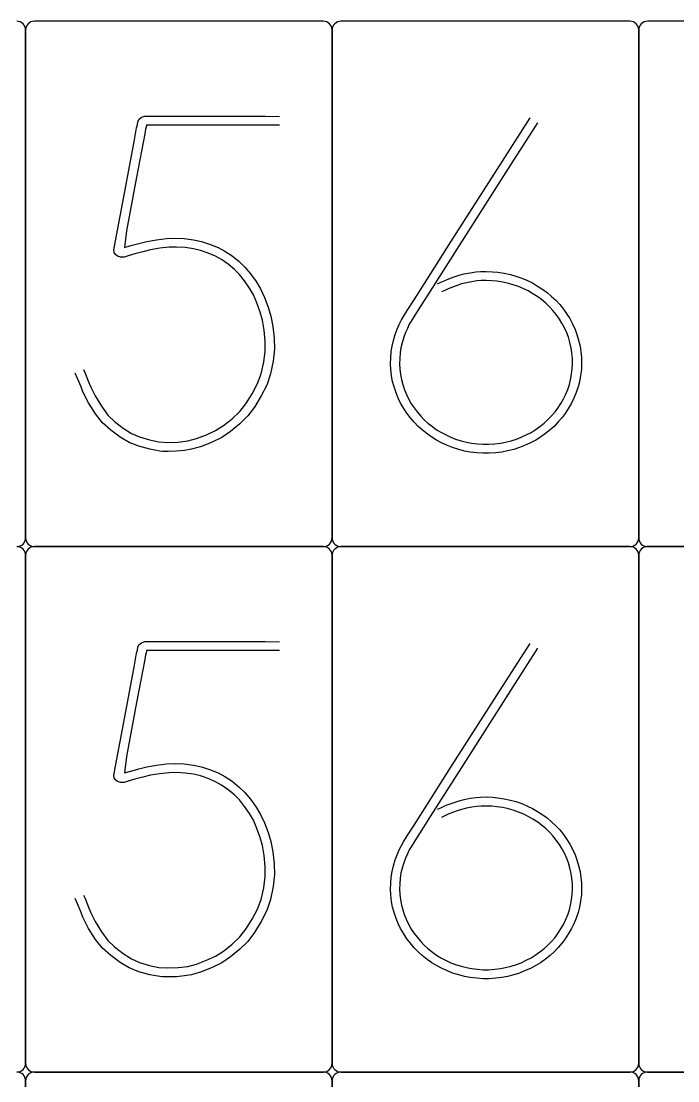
# Model space of a CAD drawing. Header units: millimetres. Extents: x -1 to 349, y -2 to 358.
# Drawn here: x 173.5 to 248.5, y 237 to 358 of the extents above; entities that cross this region are included whole.
import ezdxf

# ---------------------------------------------------------------- set-up
doc = ezdxf.new("R2010")
doc.units = ezdxf.units.MM

msp = doc.modelspace()

# ---------------------------------------------------------------- linework, layer by layer
for points in [[(174, 357), (174, 299)], [(174, 299), (174, 357)], [(208, 358), (175, 358)], [(209, 357), (209, 299)], [(209, 299), (209, 357)], [(243, 358), (210, 358)], [(244, 357), (244, 299)], [(244, 299), (244, 357)], [(278, 358), (245, 358)], [(186.68, 345.82), (186.76, 346.18)], [(186.76, 346.18), (186.83, 346.5)], [(186.83, 346.5), (186.93, 346.78)], [(186.93, 346.78), (187.23, 347.03)], [(187.23, 347.03), (187.62, 347.15)], [(187.62, 347.15), (188.61, 347.17)], [(187.79, 346.08), (187.75, 345.89)], [(187.81, 346.14), (187.79, 346.08)], [(187.84, 346.14), (187.81, 346.14)], [(187.86, 346.14), (187.84, 346.14)], [(189.72, 346.14), (187.86, 346.14)], [(188.61, 347.17), (194.64, 347.17)], [(196.55, 346.14), (189.72, 346.14)], [(194.64, 347.17), (201.36, 347.17)], [(203, 346.14), (196.55, 346.14)], [(201.36, 347.17), (203, 347.12)], [(228.44, 342.01), (231.59, 346.95)], [(232.45, 346.4), (229.38, 341.58)], [(186.43, 344.47), (186.68, 345.82)], [(187.6, 345.12), (186.68, 340.2)], [(187.7, 345.66), (187.6, 345.12)], [(187.75, 345.89), (187.7, 345.66)], [(185.33, 338.57), (186.43, 344.47)], [(222.56, 332.8), (228.44, 342.01)], [(229.38, 341.58), (223.51, 332.37)], [(186.68, 340.2), (185.53, 334.05)], [(184.27, 332.92), (185.33, 338.57)], [(185.53, 334.05), (185.31, 332.16)], [(184.09, 331.88), (184.27, 332.92)], [(186.92, 332.62), (187.84, 332.85)], [(187.84, 332.85), (188.94, 333.05)], [(188.94, 333.05), (190.09, 333.19)], [(190.09, 333.19), (191.06, 333.24)], [(191.06, 333.24), (192.09, 333.18)], [(192.09, 333.18), (193.17, 333.05)], [(193.17, 333.05), (194.07, 332.86)], [(194.07, 332.86), (195, 332.55)], [(219.34, 327.74), (222.56, 332.8)], [(184.13, 331.6), (184.09, 331.88)], [(184.26, 331.36), (184.13, 331.6)], [(185.31, 332.16), (186.03, 332.37)], [(186.03, 332.37), (186.92, 332.62)], [(187.38, 331.67), (186.48, 331.43)], [(188.28, 331.89), (187.38, 331.67)], [(189.33, 332.07), (188.28, 331.89)], [(190.38, 332.18), (189.33, 332.07)], [(191.24, 332.2), (190.38, 332.18)], [(192.22, 332.14), (191.24, 332.2)], [(193.18, 332), (192.22, 332.14)], [(193.97, 331.82), (193.18, 332)], [(194.84, 331.52), (193.97, 331.82)], [(195, 332.55), (195.97, 332.16)], [(195.97, 332.16), (196.76, 331.74)], [(196.76, 331.74), (197.57, 331.2)], [(223.51, 332.37), (220.21, 327.19)], [(184.5, 331.16), (184.26, 331.36)], [(184.85, 331.06), (184.5, 331.16)], [(185.25, 331.07), (184.85, 331.06)], [(185.73, 331.21), (185.25, 331.07)], [(186.48, 331.43), (185.73, 331.21)], [(195.7, 331.15), (194.84, 331.52)], [(196.38, 330.77), (195.7, 331.15)], [(197.13, 330.24), (196.38, 330.77)], [(197.57, 331.2), (198.39, 330.55)], [(198.39, 330.55), (199.05, 329.92)], [(197.85, 329.65), (197.13, 330.24)], [(198.42, 329.08), (197.85, 329.65)], [(199.05, 329.92), (199.69, 329.15)], [(199.69, 329.15), (200.33, 328.26)], [(223.49, 328.98), (224.09, 329.14)], [(224.09, 329.14), (224.76, 329.26)], [(224.76, 329.26), (225.41, 329.36)], [(225.41, 329.36), (225.94, 329.4)], [(225.94, 329.4), (226.59, 329.41)], [(226.59, 329.41), (227.29, 329.38)], [(227.29, 329.38), (227.92, 329.33)], [(227.92, 329.33), (228.64, 329.21)], [(228.64, 329.21), (229.37, 329.06)], [(199.01, 328.34), (198.42, 329.08)], [(199.58, 327.53), (199.01, 328.34)], [(200.33, 328.26), (200.83, 327.42)], [(221.04, 328.02), (221.41, 328.19)], [(221.41, 328.19), (221.8, 328.36)], [(221.8, 328.36), (222.13, 328.51)], [(222.13, 328.51), (222.8, 328.76)], [(222.8, 328.76), (223.49, 328.98)], [(223.78, 328), (223.15, 327.79)], [(224.33, 328.13), (223.78, 328)], [(224.94, 328.25), (224.33, 328.13)], [(225.52, 328.34), (224.94, 328.25)], [(226, 328.38), (225.52, 328.34)], [(226.6, 328.38), (226, 328.38)], [(227.23, 328.36), (226.6, 328.38)], [(227.81, 328.3), (227.23, 328.36)], [(228.47, 328.2), (227.81, 328.3)], [(229.13, 328.06), (228.47, 328.2)], [(229.67, 327.91), (229.13, 328.06)], [(229.37, 329.06), (229.97, 328.89)], [(229.97, 328.89), (230.64, 328.65)], [(230.64, 328.65), (231.31, 328.38)], [(231.31, 328.38), (231.86, 328.11)], [(231.86, 328.11), (232.46, 327.76)], [(200.01, 326.77), (199.58, 327.53)], [(200.42, 325.83), (200.01, 326.77)], [(200.83, 327.42), (201.28, 326.45)], [(218.36, 326.2), (219.34, 327.74)], [(220.21, 327.19), (219.24, 325.67)], [(221.85, 327.26), (221.47, 327.08)], [(222.23, 327.43), (221.85, 327.26)], [(222.54, 327.57), (222.23, 327.43)], [(223.15, 327.79), (222.54, 327.57)], [(230.28, 327.69), (229.67, 327.91)], [(230.89, 327.44), (230.28, 327.69)], [(231.39, 327.2), (230.89, 327.44)], [(231.93, 326.88), (231.39, 327.2)], [(232.48, 326.53), (231.93, 326.88)], [(232.46, 327.76), (233.06, 327.38)], [(233.06, 327.38), (233.54, 327.02)], [(233.54, 327.02), (234.06, 326.57)], [(200.8, 324.79), (200.42, 325.83)], [(201.28, 326.45), (201.7, 325.34)], [(217.57, 324.96), (218.36, 326.2)], [(219.24, 325.67), (218.45, 324.42)], [(232.91, 326.21), (232.48, 326.53)], [(233.38, 325.8), (232.91, 326.21)], [(233.84, 325.36), (233.38, 325.8)], [(234.06, 326.57), (234.57, 326.09)], [(234.57, 326.09), (234.98, 325.65)], [(234.98, 325.65), (235.4, 325.12)], [(201.06, 323.86), (200.8, 324.79)], [(201.7, 325.34), (202.01, 324.31)], [(202.01, 324.31), (202.23, 323.14)], [(217.14, 324.28), (217.57, 324.96)], [(218.45, 324.42), (218.01, 323.73)], [(234.21, 324.97), (233.84, 325.36)], [(234.59, 324.49), (234.21, 324.97)], [(234.96, 323.97), (234.59, 324.49)], [(235.4, 325.12), (235.81, 324.55)], [(235.81, 324.55), (236.13, 324.04)], [(201.25, 322.71), (201.06, 323.86)], [(202.23, 323.14), (202.37, 321.79)], [(216.42, 322.82), (216.66, 323.36)], [(216.66, 323.36), (216.91, 323.88)], [(216.91, 323.88), (217.14, 324.28)], [(217.81, 323.39), (217.59, 322.92)], [(218.01, 323.73), (217.81, 323.39)], [(235.24, 323.52), (234.96, 323.97)], [(235.53, 322.98), (235.24, 323.52)], [(236.13, 324.04), (236.44, 323.44)], [(236.44, 323.44), (236.74, 322.8)], [(201.36, 321.45), (201.25, 322.71)], [(216, 321.54), (216.2, 322.23)], [(216.2, 322.23), (216.42, 322.82)], [(217.18, 321.91), (216.99, 321.29)], [(217.37, 322.44), (217.18, 321.91)], [(217.59, 322.92), (217.37, 322.44)], [(235.79, 322.4), (235.53, 322.98)], [(235.98, 321.9), (235.79, 322.4)], [(236.15, 321.31), (235.98, 321.9)], [(236.74, 322.8), (236.95, 322.24)], [(236.95, 322.24), (237.14, 321.58)], [(201.37, 320.33), (201.36, 321.45)], [(202.37, 321.79), (202.41, 320.55)], [(215.75, 320.27), (215.84, 320.9)], [(215.84, 320.9), (216, 321.54)], [(216.86, 320.71), (216.77, 320.15)], [(216.99, 321.29), (216.86, 320.71)], [(236.3, 320.68), (236.15, 321.31)], [(236.38, 320.14), (236.3, 320.68)], [(237.14, 321.58), (237.31, 320.88)], [(237.31, 320.88), (237.4, 320.27)], [(201.2, 319.05), (201.37, 320.33)], [(202.41, 320.55), (202.27, 319.19)], [(215.67, 318.87), (215.69, 319.54)], [(215.69, 319.54), (215.75, 320.27)], [(216.72, 319.49), (216.7, 318.89)], [(216.77, 320.15), (216.72, 319.49)], [(236.43, 319.51), (236.38, 320.14)], [(236.45, 318.86), (236.43, 319.51)], [(237.4, 320.27), (237.46, 319.58)], [(237.46, 319.58), (237.48, 318.85)], [(200.89, 317.72), (201.2, 319.05)], [(202.27, 319.19), (201.96, 317.72)], [(215.71, 318.22), (215.67, 318.87)], [(216.7, 318.89), (216.73, 318.31)], [(216.73, 318.31), (216.81, 317.66)], [(236.34, 317.68), (236.42, 318.3)], [(236.42, 318.3), (236.45, 318.86)], [(237.48, 318.85), (237.45, 318.23)], [(179.93, 317.2), (179.68, 317.81)], [(180.33, 316.23), (179.93, 317.2)], [(180.62, 318.21), (180.8, 317.8)], [(180.8, 317.8), (181.19, 316.83)], [(200.48, 316.61), (200.89, 317.72)], [(201.96, 317.72), (201.53, 316.44)], [(215.79, 317.49), (215.71, 318.22)], [(215.91, 316.84), (215.79, 317.49)], [(216.81, 317.66), (216.91, 317.07)], [(216.91, 317.07), (217.06, 316.53)], [(236.09, 316.52), (236.23, 317.04)], [(236.23, 317.04), (236.34, 317.68)], [(237.36, 317.54), (237.23, 316.83)], [(237.45, 318.23), (237.36, 317.54)], [(180.55, 315.68), (180.33, 316.23)], [(181.19, 316.83), (181.46, 316.19)], [(181.46, 316.19), (181.93, 315.21)], [(199.87, 315.44), (200.48, 316.61)], [(201.53, 316.44), (200.91, 315.2)], [(216.07, 316.23), (215.91, 316.84)], [(216.3, 315.55), (216.07, 316.23)], [(217.06, 316.53), (217.26, 315.92)], [(217.26, 315.92), (217.48, 315.37)], [(235.66, 315.35), (235.9, 315.94)], [(235.9, 315.94), (236.09, 316.52)], [(237.08, 316.23), (236.86, 315.59)], [(237.23, 316.83), (237.08, 316.23)], [(181.2, 314.41), (180.55, 315.68)], [(181.93, 315.21), (182.65, 314.02)], [(199.14, 314.31), (199.87, 315.44)], [(200.91, 315.2), (200.14, 313.94)], [(216.54, 314.95), (216.3, 315.55)], [(216.82, 314.39), (216.54, 314.95)], [(217.48, 315.37), (217.72, 314.88)], [(217.72, 314.88), (218.04, 314.32)], [(235.12, 314.34), (235.42, 314.86)], [(235.42, 314.86), (235.66, 315.35)], [(236.6, 314.94), (236.34, 314.39)], [(236.86, 315.59), (236.6, 314.94)], [(182, 313.15), (181.2, 314.41)], [(182.65, 314.02), (183.38, 313.03)], [(197.57, 312.61), (198.45, 313.44)], [(198.45, 313.44), (199.14, 314.31)], [(200.14, 313.94), (199.37, 312.92)], [(217.17, 313.78), (216.82, 314.39)], [(217.52, 313.23), (217.17, 313.78)], [(218.04, 314.32), (218.36, 313.83)], [(218.36, 313.83), (218.7, 313.39)], [(218.7, 313.39), (219.12, 312.9)], [(234.45, 313.38), (234.77, 313.81)], [(234.77, 313.81), (235.12, 314.34)], [(236, 313.81), (235.62, 313.22)], [(236.34, 314.39), (236, 313.81)], [(182.79, 312.15), (182, 313.15)], [(183.38, 313.03), (184.16, 312.28)], [(184.16, 312.28), (185.13, 311.52)], [(196.59, 311.82), (197.57, 312.61)], [(199.37, 312.92), (198.47, 312.03)], [(217.9, 312.74), (217.52, 313.23)], [(218.36, 312.2), (217.9, 312.74)], [(218.82, 311.73), (218.36, 312.2)], [(219.12, 312.9), (219.52, 312.48)], [(219.52, 312.48), (219.94, 312.11)], [(233.2, 312.09), (233.6, 312.46)], [(233.6, 312.46), (234.05, 312.92)], [(234.05, 312.92), (234.45, 313.38)], [(234.82, 312.24), (234.33, 311.73)], [(235.26, 312.74), (234.82, 312.24)], [(235.62, 313.22), (235.26, 312.74)], [(183.72, 311.3), (182.79, 312.15)], [(184.81, 310.5), (183.72, 311.3)], [(185.13, 311.52), (186.08, 310.92)], [(194.65, 310.76), (195.7, 311.25)], [(195.7, 311.25), (196.59, 311.82)], [(197.4, 311.14), (196.4, 310.46)], [(198.47, 312.03), (197.4, 311.14)], [(219.28, 311.32), (218.82, 311.73)], [(219.84, 310.87), (219.28, 311.32)], [(219.94, 312.11), (220.45, 311.7)], [(220.45, 311.7), (220.93, 311.35)], [(220.93, 311.35), (221.41, 311.06)], [(221.41, 311.06), (222, 310.75)], [(231.17, 310.76), (231.72, 311.05)], [(231.72, 311.05), (232.19, 311.34)], [(232.19, 311.34), (232.72, 311.72)], [(232.72, 311.72), (233.2, 312.09)], [(233.88, 311.32), (233.35, 310.9)], [(234.33, 311.73), (233.88, 311.32)], [(185.83, 309.9), (184.81, 310.5)], [(186.93, 309.46), (185.83, 309.9)], [(186.08, 310.92), (187.02, 310.52)], [(187.02, 310.52), (188.15, 310.18)], [(188.15, 310.18), (189.22, 309.95)], [(189.22, 309.95), (190.23, 309.89)], [(190.23, 309.89), (191.41, 309.93)], [(191.41, 309.93), (192.52, 310.07)], [(192.52, 310.07), (193.52, 310.33)], [(193.52, 310.33), (194.65, 310.76)], [(195.31, 309.92), (194.08, 309.43)], [(196.4, 310.46), (195.31, 309.92)], [(220.37, 310.49), (219.84, 310.87)], [(220.91, 310.16), (220.37, 310.49)], [(221.55, 309.82), (220.91, 310.16)], [(222.16, 309.54), (221.55, 309.82)], [(222, 310.75), (222.55, 310.49)], [(222.55, 310.49), (223.09, 310.28)], [(223.09, 310.28), (223.73, 310.08)], [(223.73, 310.08), (224.34, 309.92)], [(224.34, 309.92), (224.92, 309.82)], [(224.92, 309.82), (225.61, 309.73)], [(227.56, 309.74), (228.21, 309.81)], [(228.21, 309.81), (228.78, 309.92)], [(228.78, 309.92), (229.44, 310.09)], [(229.44, 310.09), (230.05, 310.27)], [(230.05, 310.27), (230.57, 310.48)], [(230.57, 310.48), (231.17, 310.76)], [(231.64, 309.84), (230.98, 309.54)], [(232.24, 310.16), (231.64, 309.84)], [(232.77, 310.49), (232.24, 310.16)], [(233.35, 310.9), (232.77, 310.49)], [(188.19, 309.11), (186.93, 309.46)], [(189.32, 308.9), (188.19, 309.11)], [(189.62, 308.88), (189.32, 308.9)], [(189.94, 308.86), (189.62, 308.88)], [(190.29, 308.86), (189.94, 308.86)], [(191.22, 308.89), (190.29, 308.86)], [(192.14, 308.97), (191.22, 308.89)], [(192.95, 309.11), (192.14, 308.97)], [(194.08, 309.43), (192.95, 309.11)], [(222.75, 309.31), (222.16, 309.54)], [(223.46, 309.09), (222.75, 309.31)], [(224.13, 308.91), (223.46, 309.09)], [(224.77, 308.8), (224.13, 308.91)], [(225.53, 308.71), (224.77, 308.8)], [(226.24, 308.66), (225.53, 308.71)], [(225.61, 309.73), (226.26, 309.69)], [(226.91, 308.66), (226.24, 308.66)], [(226.26, 309.69), (226.86, 309.69)], [(226.86, 309.69), (227.56, 309.74)], [(227.67, 308.71), (226.91, 308.66)], [(228.38, 308.79), (227.67, 308.71)], [(229.01, 308.92), (228.38, 308.79)], [(229.73, 309.1), (229.01, 308.92)], [(230.4, 309.31), (229.73, 309.1)], [(230.98, 309.54), (230.4, 309.31)], [(208, 298), (175, 298)], [(175, 298), (208, 298)], [(243, 298), (210, 298)], [(210, 298), (243, 298)], [(278, 298), (245, 298)], [(245, 298), (278, 298)], [(174, 297), (174, 239)], [(174, 239), (174, 297)], [(209, 297), (209, 239)], [(209, 239), (209, 297)], [(244, 297), (244, 239)], [(244, 239), (244, 297)], [(186.83, 286.5), (186.93, 286.78)], [(186.93, 286.78), (187.23, 287.03)], [(187.23, 287.03), (187.62, 287.15)], [(187.62, 287.15), (188.61, 287.17)], [(188.61, 287.17), (194.64, 287.17)], [(194.64, 287.17), (201.36, 287.17)], [(201.36, 287.17), (203, 287.12)], [(228.44, 282.01), (231.59, 286.95)], [(186.43, 284.47), (186.68, 285.82)], [(186.68, 285.82), (186.76, 286.18)], [(186.76, 286.18), (186.83, 286.5)], [(187.7, 285.66), (187.6, 285.12)], [(187.75, 285.89), (187.7, 285.66)], [(187.79, 286.08), (187.75, 285.89)], [(187.81, 286.14), (187.79, 286.08)], [(187.84, 286.14), (187.81, 286.14)], [(187.86, 286.14), (187.84, 286.14)], [(189.72, 286.14), (187.86, 286.14)], [(196.55, 286.14), (189.72, 286.14)], [(203, 286.14), (196.55, 286.14)], [(232.45, 286.4), (229.38, 281.58)], [(185.33, 278.57), (186.43, 284.47)], [(187.6, 285.12), (186.68, 280.2)], [(222.56, 272.8), (228.44, 282.01)], [(229.38, 281.58), (223.51, 272.37)], [(186.68, 280.2), (185.53, 274.05)], [(184.27, 272.92), (185.33, 278.57)], [(185.53, 274.05), (185.31, 272.16)], [(184.09, 271.88), (184.27, 272.92)], [(185.31, 272.16), (186.03, 272.37)], [(186.03, 272.37), (186.92, 272.62)], [(186.92, 272.62), (187.84, 272.85)], [(187.84, 272.85), (188.94, 273.05)], [(188.94, 273.05), (190.09, 273.19)], [(190.09, 273.19), (191.06, 273.24)], [(191.06, 273.24), (192.09, 273.18)], [(192.09, 273.18), (193.17, 273.05)], [(193.17, 273.05), (194.07, 272.86)], [(194.07, 272.86), (195, 272.55)], [(195, 272.55), (195.97, 272.16)], [(219.34, 267.74), (222.56, 272.8)], [(223.51, 272.37), (220.21, 267.19)], [(184.13, 271.6), (184.09, 271.88)], [(184.26, 271.36), (184.13, 271.6)], [(184.5, 271.16), (184.26, 271.36)], [(184.85, 271.06), (184.5, 271.16)], [(185.25, 271.07), (184.85, 271.06)], [(185.73, 271.21), (185.25, 271.07)], [(186.48, 271.43), (185.73, 271.21)], [(187.38, 271.67), (186.48, 271.43)], [(188.28, 271.89), (187.38, 271.67)], [(189.33, 272.07), (188.28, 271.89)], [(190.38, 272.18), (189.33, 272.07)], [(191.24, 272.2), (190.38, 272.18)], [(192.22, 272.14), (191.24, 272.2)], [(193.18, 272), (192.22, 272.14)], [(193.97, 271.82), (193.18, 272)], [(194.84, 271.52), (193.97, 271.82)], [(195.7, 271.15), (194.84, 271.52)], [(196.38, 270.77), (195.7, 271.15)], [(195.97, 272.16), (196.76, 271.74)], [(196.76, 271.74), (197.57, 271.2)], [(197.57, 271.2), (198.39, 270.55)], [(197.13, 270.24), (196.38, 270.77)], [(197.85, 269.65), (197.13, 270.24)], [(198.39, 270.55), (199.05, 269.92)], [(199.05, 269.92), (199.69, 269.15)], [(198.42, 269.08), (197.85, 269.65)], [(199.01, 268.34), (198.42, 269.08)], [(199.69, 269.15), (200.33, 268.26)], [(222.13, 268.51), (222.8, 268.76)], [(222.8, 268.76), (223.49, 268.98)], [(223.49, 268.98), (224.09, 269.14)], [(224.09, 269.14), (224.76, 269.26)], [(224.76, 269.26), (225.41, 269.36)], [(225.41, 269.36), (225.94, 269.4)], [(225.94, 269.4), (226.59, 269.41)], [(226.59, 269.41), (227.29, 269.38)], [(227.29, 269.38), (227.92, 269.33)], [(227.92, 269.33), (228.64, 269.21)], [(228.64, 269.21), (229.37, 269.06)], [(229.37, 269.06), (229.97, 268.89)], [(229.97, 268.89), (230.64, 268.65)], [(230.64, 268.65), (231.31, 268.38)], [(199.58, 267.53), (199.01, 268.34)], [(200.01, 266.77), (199.58, 267.53)], [(200.33, 268.26), (200.83, 267.42)], [(200.83, 267.42), (201.28, 266.45)], [(218.36, 266.2), (219.34, 267.74)], [(221.04, 268.02), (221.41, 268.19)], [(221.41, 268.19), (221.8, 268.36)], [(221.8, 268.36), (222.13, 268.51)], [(222.23, 267.43), (221.85, 267.26)], [(222.54, 267.57), (222.23, 267.43)], [(223.15, 267.79), (222.54, 267.57)], [(223.78, 268), (223.15, 267.79)], [(224.33, 268.13), (223.78, 268)], [(224.94, 268.25), (224.33, 268.13)], [(225.52, 268.34), (224.94, 268.25)], [(226, 268.38), (225.52, 268.34)], [(226.6, 268.38), (226, 268.38)], [(227.23, 268.36), (226.6, 268.38)], [(227.81, 268.3), (227.23, 268.36)], [(228.47, 268.2), (227.81, 268.3)], [(229.13, 268.06), (228.47, 268.2)], [(229.67, 267.91), (229.13, 268.06)], [(230.28, 267.69), (229.67, 267.91)], [(230.89, 267.44), (230.28, 267.69)], [(231.39, 267.2), (230.89, 267.44)], [(231.31, 268.38), (231.86, 268.11)], [(231.86, 268.11), (232.46, 267.76)], [(232.46, 267.76), (233.06, 267.38)], [(200.42, 265.83), (200.01, 266.77)], [(201.28, 266.45), (201.7, 265.34)], [(217.57, 264.96), (218.36, 266.2)], [(220.21, 267.19), (219.24, 265.67)], [(221.85, 267.26), (221.47, 267.08)], [(231.93, 266.88), (231.39, 267.2)], [(232.48, 266.53), (231.93, 266.88)], [(232.91, 266.21), (232.48, 266.53)], [(233.38, 265.8), (232.91, 266.21)], [(233.06, 267.38), (233.54, 267.02)], [(233.54, 267.02), (234.06, 266.57)], [(234.06, 266.57), (234.57, 266.09)], [(200.8, 264.79), (200.42, 265.83)], [(201.7, 265.34), (202.01, 264.31)], [(219.24, 265.67), (218.45, 264.42)], [(233.84, 265.36), (233.38, 265.8)], [(234.21, 264.97), (233.84, 265.36)], [(234.57, 266.09), (234.98, 265.65)], [(234.98, 265.65), (235.4, 265.12)], [(235.4, 265.12), (235.81, 264.55)], [(201.06, 263.86), (200.8, 264.79)], [(201.25, 262.71), (201.06, 263.86)], [(202.01, 264.31), (202.23, 263.14)], [(216.66, 263.36), (216.91, 263.88)], [(216.91, 263.88), (217.14, 264.28)], [(217.14, 264.28), (217.57, 264.96)], [(218.45, 264.42), (218.01, 263.73)], [(234.59, 264.49), (234.21, 264.97)], [(234.96, 263.97), (234.59, 264.49)], [(235.24, 263.52), (234.96, 263.97)], [(235.81, 264.55), (236.13, 264.04)], [(236.13, 264.04), (236.44, 263.44)], [(201.36, 261.45), (201.25, 262.71)], [(202.23, 263.14), (202.37, 261.79)], [(216.2, 262.23), (216.42, 262.82)], [(216.42, 262.82), (216.66, 263.36)], [(217.59, 262.92), (217.37, 262.44)], [(217.81, 263.39), (217.59, 262.92)], [(218.01, 263.73), (217.81, 263.39)], [(235.53, 262.98), (235.24, 263.52)], [(235.79, 262.4), (235.53, 262.98)], [(236.44, 263.44), (236.74, 262.8)], [(236.74, 262.8), (236.95, 262.24)], [(201.37, 260.33), (201.36, 261.45)], [(202.37, 261.79), (202.41, 260.55)], [(215.84, 260.9), (216, 261.54)], [(216, 261.54), (216.2, 262.23)], [(217.18, 261.91), (216.99, 261.29)], [(217.37, 262.44), (217.18, 261.91)], [(235.98, 261.9), (235.79, 262.4)], [(236.15, 261.31), (235.98, 261.9)], [(236.95, 262.24), (237.14, 261.58)], [(237.14, 261.58), (237.31, 260.88)], [(201.2, 259.05), (201.37, 260.33)], [(202.41, 260.55), (202.27, 259.19)], [(215.69, 259.54), (215.75, 260.27)], [(215.75, 260.27), (215.84, 260.9)], [(216.86, 260.71), (216.77, 260.15)], [(216.99, 261.29), (216.86, 260.71)], [(236.3, 260.68), (236.15, 261.31)], [(236.38, 260.14), (236.3, 260.68)], [(237.31, 260.88), (237.4, 260.27)], [(237.4, 260.27), (237.46, 259.58)], [(200.89, 257.72), (201.2, 259.05)], [(202.27, 259.19), (201.96, 257.72)], [(215.67, 258.87), (215.69, 259.54)], [(216.72, 259.49), (216.7, 258.89)], [(216.77, 260.15), (216.72, 259.49)], [(236.43, 259.51), (236.38, 260.14)], [(236.45, 258.86), (236.43, 259.51)], [(237.46, 259.58), (237.48, 258.85)], [(179.93, 257.2), (179.68, 257.81)], [(180.62, 258.21), (180.8, 257.8)], [(180.8, 257.8), (181.19, 256.83)], [(215.71, 258.22), (215.67, 258.87)], [(215.79, 257.49), (215.71, 258.22)], [(216.7, 258.89), (216.73, 258.31)], [(216.73, 258.31), (216.81, 257.66)], [(236.34, 257.68), (236.42, 258.3)], [(236.42, 258.3), (236.45, 258.86)], [(237.45, 258.23), (237.36, 257.54)], [(237.48, 258.85), (237.45, 258.23)], [(180.33, 256.23), (179.93, 257.2)], [(181.19, 256.83), (181.46, 256.19)], [(199.87, 255.44), (200.48, 256.61)], [(200.48, 256.61), (200.89, 257.72)], [(201.96, 257.72), (201.53, 256.44)], [(215.91, 256.84), (215.79, 257.49)], [(216.07, 256.23), (215.91, 256.84)], [(216.81, 257.66), (216.91, 257.07)], [(216.91, 257.07), (217.06, 256.53)], [(217.06, 256.53), (217.26, 255.92)], [(236.09, 256.52), (236.23, 257.04)], [(236.23, 257.04), (236.34, 257.68)], [(237.23, 256.83), (237.08, 256.23)], [(237.36, 257.54), (237.23, 256.83)], [(180.55, 255.68), (180.33, 256.23)], [(181.2, 254.41), (180.55, 255.68)], [(181.46, 256.19), (181.93, 255.21)], [(199.14, 254.31), (199.87, 255.44)], [(201.53, 256.44), (200.91, 255.2)], [(216.3, 255.55), (216.07, 256.23)], [(216.54, 254.95), (216.3, 255.55)], [(217.26, 255.92), (217.48, 255.37)], [(217.48, 255.37), (217.72, 254.88)], [(235.42, 254.86), (235.66, 255.35)], [(235.66, 255.35), (235.9, 255.94)], [(235.9, 255.94), (236.09, 256.52)], [(236.86, 255.59), (236.6, 254.94)], [(237.08, 256.23), (236.86, 255.59)], [(182, 253.15), (181.2, 254.41)], [(181.93, 255.21), (182.65, 254.02)], [(198.45, 253.44), (199.14, 254.31)], [(200.91, 255.2), (200.14, 253.94)], [(216.82, 254.39), (216.54, 254.95)], [(217.17, 253.78), (216.82, 254.39)], [(217.72, 254.88), (218.04, 254.32)], [(218.04, 254.32), (218.36, 253.83)], [(234.77, 253.81), (235.12, 254.34)], [(235.12, 254.34), (235.42, 254.86)], [(236.34, 254.39), (236, 253.81)], [(236.6, 254.94), (236.34, 254.39)], [(182.79, 252.15), (182, 253.15)], [(182.65, 254.02), (183.38, 253.03)], [(183.38, 253.03), (184.16, 252.28)], [(197.57, 252.61), (198.45, 253.44)], [(199.37, 252.92), (198.47, 252.03)], [(200.14, 253.94), (199.37, 252.92)], [(217.52, 253.23), (217.17, 253.78)], [(217.9, 252.74), (217.52, 253.23)], [(218.36, 253.83), (218.7, 253.39)], [(218.7, 253.39), (219.12, 252.9)], [(219.12, 252.9), (219.52, 252.48)], [(233.6, 252.46), (234.05, 252.92)], [(234.05, 252.92), (234.45, 253.38)], [(234.45, 253.38), (234.77, 253.81)], [(235.62, 253.22), (235.26, 252.74)], [(236, 253.81), (235.62, 253.22)], [(183.72, 251.3), (182.79, 252.15)], [(184.16, 252.28), (185.13, 251.52)], [(195.7, 251.25), (196.59, 251.82)], [(196.59, 251.82), (197.57, 252.61)], [(198.47, 252.03), (197.4, 251.14)], [(218.36, 252.2), (217.9, 252.74)], [(218.82, 251.73), (218.36, 252.2)], [(219.28, 251.32), (218.82, 251.73)], [(219.52, 252.48), (219.94, 252.11)], [(219.94, 252.11), (220.45, 251.7)], [(220.45, 251.7), (220.93, 251.35)], [(232.19, 251.34), (232.72, 251.72)], [(232.72, 251.72), (233.2, 252.09)], [(233.2, 252.09), (233.6, 252.46)], [(234.33, 251.73), (233.88, 251.32)], [(234.82, 252.24), (234.33, 251.73)], [(235.26, 252.74), (234.82, 252.24)], [(184.81, 250.5), (183.72, 251.3)], [(185.83, 249.9), (184.81, 250.5)], [(185.13, 251.52), (186.08, 250.92)], [(186.08, 250.92), (187.02, 250.52)], [(187.02, 250.52), (188.15, 250.18)], [(193.52, 250.33), (194.65, 250.76)], [(194.65, 250.76), (195.7, 251.25)], [(197.4, 251.14), (196.4, 250.46)], [(219.84, 250.87), (219.28, 251.32)], [(220.37, 250.49), (219.84, 250.87)], [(220.91, 250.16), (220.37, 250.49)], [(220.93, 251.35), (221.41, 251.06)], [(221.41, 251.06), (222, 250.75)], [(222, 250.75), (222.55, 250.49)], [(222.55, 250.49), (223.09, 250.28)], [(230.05, 250.27), (230.57, 250.48)], [(230.57, 250.48), (231.17, 250.76)], [(231.17, 250.76), (231.72, 251.05)], [(231.72, 251.05), (232.19, 251.34)], [(232.77, 250.49), (232.24, 250.16)], [(233.35, 250.9), (232.77, 250.49)], [(233.88, 251.32), (233.35, 250.9)], [(186.93, 249.46), (185.83, 249.9)], [(188.19, 249.11), (186.93, 249.46)], [(188.15, 250.18), (189.22, 249.95)], [(189.22, 249.95), (190.23, 249.89)], [(190.23, 249.89), (191.41, 249.93)], [(191.41, 249.93), (192.52, 250.07)], [(192.52, 250.07), (193.52, 250.33)], [(194.08, 249.43), (192.95, 249.11)], [(195.31, 249.92), (194.08, 249.43)], [(196.4, 250.46), (195.31, 249.92)], [(221.55, 249.82), (220.91, 250.16)], [(222.16, 249.54), (221.55, 249.82)], [(222.75, 249.31), (222.16, 249.54)], [(223.46, 249.09), (222.75, 249.31)], [(223.09, 250.28), (223.73, 250.08)], [(223.73, 250.08), (224.34, 249.92)], [(224.34, 249.92), (224.92, 249.82)], [(224.92, 249.82), (225.61, 249.73)], [(225.61, 249.73), (226.26, 249.69)], [(226.26, 249.69), (226.86, 249.69)], [(226.86, 249.69), (227.56, 249.74)], [(227.56, 249.74), (228.21, 249.81)], [(228.21, 249.81), (228.78, 249.92)], [(228.78, 249.92), (229.44, 250.09)], [(229.44, 250.09), (230.05, 250.27)], [(230.4, 249.31), (229.73, 249.1)], [(230.98, 249.54), (230.4, 249.31)], [(231.64, 249.84), (230.98, 249.54)], [(232.24, 250.16), (231.64, 249.84)], [(189.32, 248.9), (188.19, 249.11)], [(189.62, 248.88), (189.32, 248.9)], [(189.94, 248.86), (189.62, 248.88)], [(190.29, 248.86), (189.94, 248.86)], [(191.22, 248.89), (190.29, 248.86)], [(192.14, 248.97), (191.22, 248.89)], [(192.95, 249.11), (192.14, 248.97)], [(224.13, 248.91), (223.46, 249.09)], [(224.77, 248.8), (224.13, 248.91)], [(225.53, 248.71), (224.77, 248.8)], [(226.24, 248.66), (225.53, 248.71)], [(226.91, 248.66), (226.24, 248.66)], [(227.67, 248.71), (226.91, 248.66)], [(228.38, 248.79), (227.67, 248.71)], [(229.01, 248.92), (228.38, 248.79)], [(229.73, 249.1), (229.01, 248.92)], [(208, 238), (175, 238)], [(175, 238), (208, 238)], [(243, 238), (210, 238)], [(210, 238), (243, 238)], [(278, 238), (245, 238)], [(245, 238), (278, 238)], [(174, 237), (174, 179)], [(174, 179), (174, 237)], [(209, 237), (209, 179)], [(209, 179), (209, 237)], [(244, 237), (244, 179)], [(244, 179), (244, 237)]]:
    msp.add_lwpolyline(points)
for centre, start, end in [((173, 357), 0, 90), ((175, 357), 90, 180), ((208, 357), 0, 90), ((210, 357), 90, 180), ((243, 357), 0, 90), ((245, 357), 90, 180), ((173, 299), 270, 360), ((175, 299), 180, 270), ((208, 299), 270, 360), ((210, 299), 180, 270), ((243, 299), 270, 360), ((245, 299), 180, 270), ((173, 297), 0, 90), ((175, 297), 90, 180), ((208, 297), 0, 90), ((210, 297), 90, 180), ((243, 297), 0, 90), ((245, 297), 90, 180), ((173, 239), 270, 360), ((175, 239), 180, 270), ((208, 239), 270, 360), ((210, 239), 180, 270), ((243, 239), 270, 360), ((245, 239), 180, 270), ((173, 237), 0, 90), ((175, 237), 90, 180), ((208, 237), 0, 90), ((210, 237), 90, 180), ((243, 237), 0, 90), ((245, 237), 90, 180)]:
    msp.add_arc(centre, 1, start, end)

doc.saveas('drawing.dxf')
